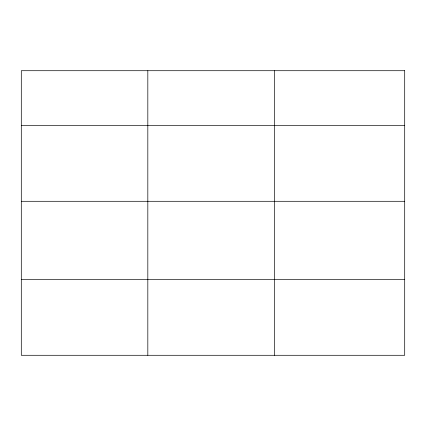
<?xml version="1.0" encoding="UTF-8"?>
<svg xmlns="http://www.w3.org/2000/svg" width="426" height="426" viewBox="0 0 426 426"><rect width="100%" height="100%" fill="white"/><g stroke="black" fill="none" stroke-linecap="round" stroke-linejoin="round"><path stroke-width="0.64" d="M21.3 125.446L404.7 125.446M21.3 201.296L404.7 201.296M21.3 279.445L404.7 279.445M274.344 70.711L274.344 355.289M147.822 70.711L147.822 355.289M404.7 70.711L21.3 70.711L21.3 355.289L404.7 355.289L404.7 70.711"/></g></svg>
